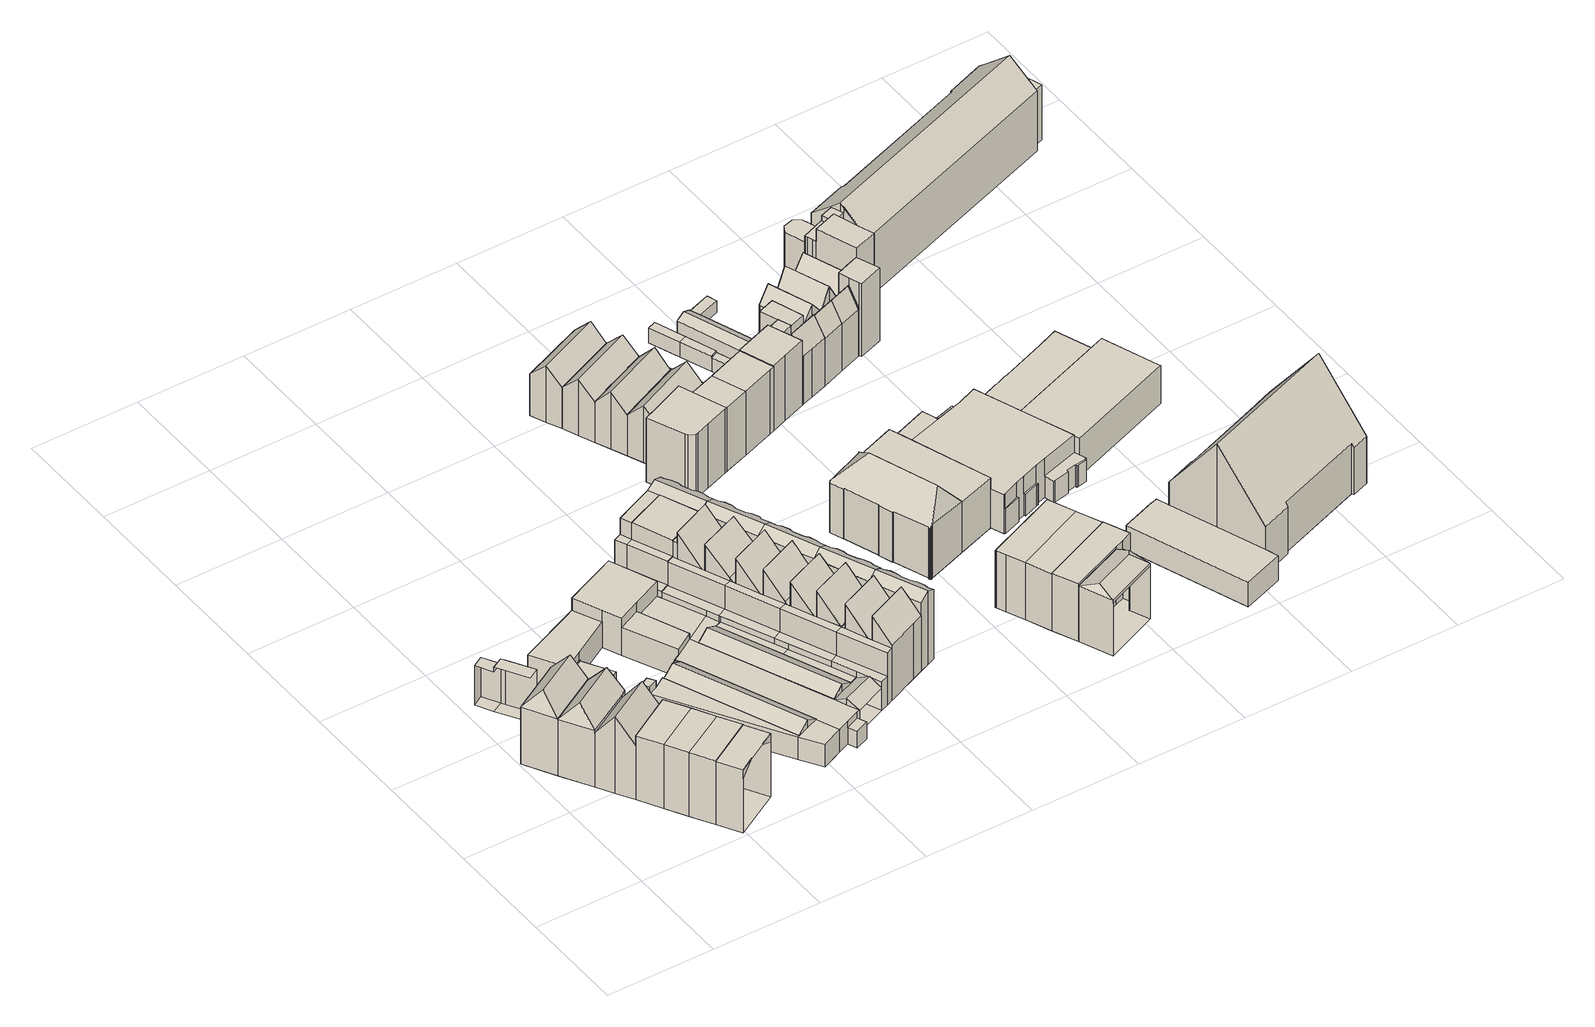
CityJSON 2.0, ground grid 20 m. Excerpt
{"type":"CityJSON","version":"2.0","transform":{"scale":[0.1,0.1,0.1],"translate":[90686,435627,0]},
"CityObjects":{
"building1":{"type":"Building","attributes":{"TerrainHeight":0.46,"bron_tex":"UltraCAM-X 10cm juni 2008","voll_tex":"complete","bron_geo":"Lidar 15-30 punten - nov. 2008","status":"1"},"geometry":[{"type":"MultiSurface","lod":"2","boundaries":[[[0,1,2]],[[2,1,3,4]],[[0,2,4,5]],[[6,7,8,9]],[[1,0,6,9]],[[4,3,10,11]],[[3,1,12,13]],[[0,5,7,6]],[[5,4,11,14]]]}]},
"building2":{"type":"Building","attributes":{"TerrainHeight":0.76,"bron_tex":"UltraCAM-X 10cm juni 2008","voll_tex":"complete","bron_geo":"Lidar 15-30 punten - nov. 2008","status":"1"},"geometry":[{"type":"MultiSurface","lod":"2","boundaries":[[[12,15,16]],[[16,15,17,18,19]],[[12,16,19,13]],[[9,8,20,21,22]],[[15,12,9,22]],[[19,18,20,23]],[[18,17,24,25]],[[17,15,26,27]],[[13,19,23,8]]]}]},
"building3":{"type":"Building","attributes":{"TerrainHeight":0.38,"bron_tex":"UltraCAM-X 10cm juni 2008","voll_tex":"complete","bron_geo":"Lidar 15-30 punten - nov. 2008","status":"1"},"geometry":[{"type":"MultiSurface","lod":"2","boundaries":[[[28,29,30,31]],[[32,33,34,35]],[[28,31,33,32]],[[31,30,34,33]]]}]},
"building4":{"type":"Building","attributes":{"TerrainHeight":0.98,"bron_tex":"UltraCAM-X 10cm juni 2008","voll_tex":"complete","bron_geo":"Lidar 15-30 punten - nov. 2008","status":"1"},"geometry":[{"type":"MultiSurface","lod":"2","boundaries":[[[36,37,38,39]],[[26,36,39,27]],[[22,21,40,41]],[[39,38,42,43]],[[37,36,44,41]],[[27,39,43,24]],[[36,26,22,44]]]}]},
"building5":{"type":"Building","attributes":{"TerrainHeight":0.38,"bron_tex":"UltraCAM-X 10cm juni 2008","voll_tex":"complete","bron_geo":"Lidar 15-30 punten - nov. 2008","status":"1"},"geometry":[{"type":"MultiSurface","lod":"2","boundaries":[[[45,46,47,48,49,50]],[[34,51,52,53,54,35]],[[45,50,30,29]],[[50,49,51,34]],[[49,48,52,51]]]}]},
"building6":{"type":"Building","attributes":{"TerrainHeight":0.86,"bron_tex":"UltraCAM-X 10cm juni 2008","voll_tex":"complete","bron_geo":"Lidar 15-30 punten - nov. 2008","status":"1"},"geometry":[{"type":"MultiSurface","lod":"2","boundaries":[[[55,56,57,58]],[[41,40,59,60]],[[55,58,38,37]],[[58,57,61,42]],[[56,55,41,60]]]}]},
"building7":{"type":"Building","attributes":{"TerrainHeight":0.87,"bron_tex":"UltraCAM-X 10cm juni 2008","voll_tex":"complete","bron_geo":"Lidar 15-30 punten - nov. 2008","status":"1"},"geometry":[{"type":"MultiSurface","lod":"2","boundaries":[[[57,56,62,63,64]],[[60,59,65,66,67]],[[57,64,68,69]],[[64,63,66,65]],[[62,56,60,67]]]}]},
"building8":{"type":"Building","attributes":{"TerrainHeight":0.34,"bron_tex":"UltraCAM-X 10cm juni 2008","voll_tex":"complete","bron_geo":"Lidar 15-30 punten - nov. 2008","status":"1"},"geometry":[{"type":"MultiSurface","lod":"2","boundaries":[[[14,10,70,71]],[[7,72,73,8]],[[14,71,72,7]],[[71,70,73,72]],[[70,10,8,73]]]}]},
"building9":{"type":"Building","attributes":{"TerrainHeight":0.81,"bron_tex":"UltraCAM-X 10cm juni 2008","voll_tex":"complete","bron_geo":"Lidar 15-30 punten - nov. 2008","status":"1"},"geometry":[{"type":"MultiSurface","lod":"2","boundaries":[[[63,62,74,75]],[[67,66,76,77]],[[63,75,76,66]],[[75,74,78,79]],[[74,62,67,77]]]}]},
"building10":{"type":"Building","attributes":{"TerrainHeight":0.92,"bron_tex":"UltraCAM-X 10cm juni 2008","voll_tex":"complete","bron_geo":"Lidar 15-30 punten - nov. 2008","status":"1"},"geometry":[{"type":"MultiSurface","lod":"2","boundaries":[[[79,78,80,81]],[[77,76,82,83]],[[79,81,82,76]],[[81,84,85]],[[86,80,87]],[[80,78,77,83]]]}]},
"building11":{"type":"Building","attributes":{"TerrainHeight":0.87,"bron_tex":"UltraCAM-X 10cm juni 2008","voll_tex":"complete","bron_geo":"Lidar 15-30 punten - nov. 2008","status":"1"},"geometry":[{"type":"MultiSurface","lod":"2","boundaries":[[[24,42,88,25]],[[20,89,40,21]],[[25,88,89,20]]]}]},
"building12":{"type":"Building","attributes":{"TerrainHeight":0.89,"bron_tex":"UltraCAM-X 10cm juni 2008","voll_tex":"complete","bron_geo":"Lidar 15-30 punten - nov. 2008","status":"1"},"geometry":[{"type":"MultiSurface","lod":"2","boundaries":[[[88,42,61,90]],[[89,91,59,40]],[[88,90,91,89]],[[90,61,69,92]]]}]},
"building13":{"type":"Building","attributes":{"TerrainHeight":0.89,"bron_tex":"UltraCAM-X 10cm juni 2008","voll_tex":"complete","bron_geo":"Lidar 15-30 punten - nov. 2008","status":"1"},"geometry":[{"type":"MultiSurface","lod":"2","boundaries":[[[69,68,93,94,92]],[[91,95,96,65,59]],[[92,94,95,91]],[[94,93,97,98]],[[93,68,65,96]]]}]},
"building14":{"type":"Building","attributes":{"TerrainHeight":0.76,"bron_tex":"UltraCAM-X 10cm juni 2008","voll_tex":"complete","bron_geo":"Lidar 15-30 punten - nov. 2008","status":"1"},"geometry":[{"type":"MultiSurface","lod":"2","boundaries":[[[98,97,99,100,101]],[[95,102,103,104,96]],[[98,101,102,95]],[[101,100,103,102]],[[100,99,104,103]],[[99,97,96,104]]]}]},
"building15":{"type":"Building","attributes":{"TerrainHeight":-0.8,"bron_tex":"UltraCAM-X 10cm juni 2008","voll_tex":"complete","bron_geo":"Lidar 15-30 punten - nov. 2008","status":"1"},"geometry":[{"type":"MultiSurface","lod":"2","boundaries":[[[105,106,107,108]],[[109,110,111,112]],[[105,108,110,109]],[[108,107,111,110]],[[107,106,112,111]]]}]},
"building16":{"type":"Building","attributes":{"TerrainHeight":-0.45,"bron_tex":"UltraCAM-X 10cm juni 2008","voll_tex":"complete","bron_geo":"Lidar 15-30 punten - nov. 2008","status":"1"},"geometry":[{"type":"MultiSurface","lod":"2","boundaries":[[[113,114,115,116]],[[117,118,119,120]],[[113,116,119,118]],[[116,115,120,119]],[[115,114,121,122]],[[114,113,118,117]]]}]},
"building17":{"type":"Building","attributes":{"TerrainHeight":-1.02,"bron_tex":"UltraCAM-X 10cm juni 2008","voll_tex":"complete","bron_geo":"Lidar 15-30 punten - nov. 2008","status":"1"},"geometry":[{"type":"MultiSurface","lod":"2","boundaries":[[[123,124,125,126,127]],[[128,129,130,131,132]],[[133,134,135,136,137]],[[138,139,140,141,142,143]],[[144,138,143,145,146]],[[147,148,149,150]],[[151,152,153,154,155,156,134,157,158,159,160]],[[161,162,163,164]],[[121,165,166,167,168,122]],[[169,128,132,170,171]],[[165,172,154,153,166]],[[173,133,137,174,175]],[[176,177,178,179]],[[180,181,177,176]],[[182,183,184,185]],[[186,187,183,182]],[[188,189,190,191]],[[192,193,194,195,196]],[[197,198,199,200,201]],[[202,203,204,205,206,207,208,117,120,209,210,211,109,112,212,213,214,215]],[[124,123,216,217]],[[123,127,218,216]],[[125,124,161,164]],[[130,129,175,174]],[[137,219,220]],[[135,134,205]],[[221,133,222]],[[146,145,214,223]],[[150,149,138,144]],[[149,148,160,159]],[[148,147,224,209]],[[151,160,209,218]],[[159,158,139,138]],[[157,225,173]],[[134,156,206,205]],[[156,155,226,227]],[[155,154,228,207]],[[152,151,127,126]],[[162,161,217,229]],[[122,168,229,120]],[[168,167,163,162]],[[165,121,117,230]],[[169,171,141,140]],[[154,172,208,228]],[[172,165,230,208]],[[231,137,220]],[[133,225,222]],[[182,185,126,125]],[[185,184,153,152]],[[184,183,232,153]],[[176,179,140,233]],[[179,234,128,169]],[[234,178,129,128]],[[178,177,235,175]],[[180,176,233,139]],[[177,181,173,235]],[[181,180,158,157]],[[186,182,164,163]],[[183,187,166,232]],[[187,186,167,166]],[[191,190,109,211]],[[190,189,106,105]],[[189,188,236,112]],[[192,196,237,212]],[[195,194,211,210]],[[194,193,188,191]],[[193,192,212,236]],[[197,201,213,237]],[[201,200,223,213]],[[200,238,144,146]],[[238,199,147,150]],[[199,198,210,224]],[[198,197,196,195]]]}]},
"building18":{"type":"Building","attributes":{"TerrainHeight":-0.42,"bron_tex":"UltraCAM-X 10cm juni 2008","voll_tex":"complete","bron_geo":"Lidar 15-30 punten - nov. 2008","status":"1"},"geometry":[{"type":"MultiSurface","lod":"2","boundaries":[[[226,239,240,227]],[[207,206,241,242]],[[227,240,241,206]],[[240,239,242,241]],[[239,226,207,242]]]}]},
"building19":{"type":"Building","attributes":{"TerrainHeight":-0.88,"bron_tex":"UltraCAM-X 10cm juni 2008","voll_tex":"complete","bron_geo":"Lidar 15-30 punten - nov. 2008","status":"1"},"geometry":[{"type":"MultiSurface","lod":"2","boundaries":[[[243,244,245,246]],[[247,248,249,250,251]],[[248,252,253,249]],[[254,255,256,257]],[[258,259,260,261]],[[262,263,264,265,266,267,268,269,270,271,272,273]],[[263,254,257,274,264]],[[275,276,277,214,213,278,279,280,281,282,283,284,285]],[[243,246,257,256]],[[246,286,257]],[[245,244,287,288]],[[244,243,249,253]],[[247,251,278,289]],[[251,250,290,278]],[[248,247,261,291]],[[253,252,292,293]],[[252,248,291,260]],[[255,254,294,290]],[[256,255,250,249]],[[258,261,289,213]],[[260,259,295,296]],[[259,258,213,214]],[[263,262,279,297]],[[262,273,280,279]],[[273,272,281,280]],[[272,271,282,281]],[[271,270,283,282]],[[270,269,284,283]],[[269,268,285,284]],[[268,267,275,285]],[[267,266,276,275]],[[266,265,277,276]],[[254,263,297,294]],[[274,245,264]],[[274,286,245]]]}]},
"building20":{"type":"Building","attributes":{"TerrainHeight":-0.84,"bron_tex":"UltraCAM-X 10cm juni 2008","voll_tex":"complete","bron_geo":"Lidar 15-30 punten - nov. 2008","status":"1"},"geometry":[{"type":"MultiSurface","lod":"2","boundaries":[[[288,287,298,299]],[[293,292,300,301,302,303]],[[296,295,304,305]],[[306,307,308,309]],[[265,264,310,311,312,313,314,315,316,317,318,319]],[[264,245,320,321,322,310]],[[323,324,325,326]],[[327,328,329,215,214,277,330,331,332,333,334,335]],[[298,287,293,303]],[[336,302,324]],[[300,292,296,305]],[[337,295,145,143]],[[304,337,143,142]],[[306,309,325,324]],[[309,338,321]],[[307,306,302,301]],[[265,319,330,277]],[[319,318,331,330]],[[318,317,332,331]],[[317,316,333,332]],[[316,315,334,333]],[[315,314,335,334]],[[314,313,327,335]],[[313,312,328,327]],[[312,311,329,328]],[[322,338,308]],[[321,339,325]],[[320,245,288,299]],[[323,326,299,298]],[[326,339,320]],[[336,323,303]]]}]},
"building21":{"type":"Building","attributes":{"TerrainHeight":-0.85,"bron_tex":"UltraCAM-X 10cm juni 2008","voll_tex":"complete","bron_geo":"Lidar 15-30 punten - nov. 2008","status":"1"},"geometry":[{"type":"MultiSurface","lod":"2","boundaries":[[[340,341,342,343]],[[301,300,344,345,346,347]],[[305,304,348,349]],[[308,307,350,351]],[[310,322,352,353,354,355]],[[311,310,355,356,357,358,359,360,361,362,363,364]],[[365,366,367,368]],[[369,370,202,215,329,371,372,373,374,375,376,377]],[[340,343,351,350]],[[343,378,352]],[[379,340,347]],[[380,347,350]],[[379,346,341]],[[344,300,305,349]],[[381,304,142,141]],[[348,381,171,170]],[[380,307,301]],[[354,382,367]],[[353,378,342]],[[352,322,308,351]],[[311,364,371,329]],[[364,363,372,371]],[[363,362,373,372]],[[362,361,374,373]],[[361,360,375,374]],[[360,359,376,375]],[[359,358,377,376]],[[358,357,369,377]],[[357,356,370,369]],[[365,368,342,341]],[[368,382,353]],[[367,366,383]],[[366,365,346,345]]]}]},
"building22":{"type":"Building","attributes":{"TerrainHeight":-0.84,"bron_tex":"UltraCAM-X 10cm juni 2008","voll_tex":"complete","bron_geo":"Lidar 15-30 punten - nov. 2008","status":"1"},"geometry":[{"type":"MultiSurface","lod":"2","boundaries":[[[384,385,386,387]],[[345,344,388,385,389,390]],[[391,392,393,394]],[[349,348,395,396]],[[356,355,397,398,399,400,401,402,403,404,405,406]],[[355,354,407,408,409,397]],[[383,366,410,411]],[[412,413,414,203,202,370,415,416,417,418,419,420]],[[391,394,411,410]],[[394,421,407]],[[422,391,390]],[[384,387,393,392]],[[387,423,408]],[[385,424,386]],[[425,384,389]],[[426,390,410]],[[422,389,392]],[[388,344,349,396]],[[427,348,170,132]],[[395,427,132,131]],[[356,406,415,370]],[[406,405,416,415]],[[405,404,417,416]],[[404,403,418,417]],[[403,402,419,418]],[[402,401,420,419]],[[401,400,412,420]],[[400,399,413,412]],[[399,398,414,413]],[[398,397,428]],[[409,423,386]],[[408,421,393]],[[407,354,383,411]],[[426,366,345]]]}]},
"building23":{"type":"Building","attributes":{"TerrainHeight":-0.81,"bron_tex":"UltraCAM-X 10cm juni 2008","voll_tex":"complete","bron_geo":"Lidar 15-30 punten - nov. 2008","status":"1"},"geometry":[{"type":"MultiSurface","lod":"2","boundaries":[[[429,430,431,432]],[[386,424,433,434]],[[385,388,435,436,437,438,439]],[[440,441,442,443,444]],[[396,395,445,446]],[[428,397,447,448,449,450,451,452,453,454,455,456]],[[397,409,457,458,459,447]],[[460,461,462,463,204,203,414,464,465,466,467,468]],[[429,432,434,433]],[[432,469,457]],[[470,429,439]],[[385,439,433,424]],[[470,438,430]],[[437,436,471,472]],[[436,435,473,471]],[[435,388,396,446]],[[440,444,431,430]],[[444,474,458]],[[443,442,475,476]],[[442,441,472,475]],[[441,440,438,437]],[[446,445,204,473]],[[477,395,131,130]],[[231,477,174]],[[445,219,136]],[[428,456,464,414]],[[456,455,465,464]],[[455,454,466,465]],[[454,453,467,466]],[[453,452,468,467]],[[452,451,460,468]],[[451,450,461,460]],[[450,449,462,461]],[[449,448,463,462]],[[448,447,478,463]],[[447,459,476,478]],[[459,474,443]],[[458,469,431]],[[457,409,386,434]]]}]},
"building24":{"type":"Building","attributes":{"TerrainHeight":-0.88,"bron_tex":"UltraCAM-X 10cm juni 2008","voll_tex":"complete","bron_geo":"Lidar 15-30 punten - nov. 2008","status":"1"},"geometry":[{"type":"MultiSurface","lod":"2","boundaries":[[[479,480,481,482,483,484,485,486,487,488,489]],[[487,486,490,491]],[[492,493,494,495,496,497,498,499,500,501,502,503]],[[479,489,503,502]],[[489,488,504,505]],[[488,487,493,492]],[[486,485,496,506]],[[485,484,497,496]],[[484,483,498,497]],[[483,482,499,498]],[[482,481,500,499]],[[481,480,501,500]],[[480,479,502,501]],[[487,491,494,493]],[[490,486,506,495]]]}]},
"building25":{"type":"Building","attributes":{"TerrainHeight":-1.01,"bron_tex":"UltraCAM-X 10cm juni 2008","voll_tex":"complete","bron_geo":"Lidar 15-30 punten - nov. 2008","status":"1"},"geometry":[{"type":"MultiSurface","lod":"2","boundaries":[[[507,508,509,510]],[[511,512,513,514]],[[515,516,511,514]],[[517,518,519,520]],[[508,507,518,521]],[[507,510,519,518]],[[514,513,509,522]],[[513,512,520,523]],[[512,511,524,520]],[[516,515,521,517]],[[515,514,522,508]],[[511,516,517,524]]]}]},
"building26":{"type":"Building","attributes":{"TerrainHeight":-0.99,"bron_tex":"UltraCAM-X 10cm juni 2008","voll_tex":"complete","bron_geo":"Lidar 15-30 punten - nov. 2008","status":"1"},"geometry":[{"type":"MultiSurface","lod":"2","boundaries":[[[512,525,526,513]],[[525,527,528,526]],[[510,509,529,530,531]],[[532,533,534]],[[520,519,535,536]],[[512,513,523,520]],[[513,526,537,509]],[[525,512,520,538]],[[526,528,529,537]],[[528,527,532,534]],[[527,525,538,536]],[[510,531,535,519]],[[534,533,530,529]]]}]},
"building27":{"type":"Building","attributes":{"TerrainHeight":-1.12,"bron_tex":"UltraCAM-X 10cm juni 2008","voll_tex":"complete","bron_geo":"Lidar 15-30 punten - nov. 2008","status":"1"},"geometry":[{"type":"MultiSurface","lod":"2","boundaries":[[[539,540,541]],[[542,543,544,545,546]],[[547,548,549,550]],[[549,551,541,550]],[[536,535,552,553]],[[539,541,551]],[[541,540,545,544]],[[540,539,551,554]],[[543,542,531,530]],[[542,546,552,535]],[[546,545,555,556]],[[548,547,533,532]],[[547,550,557,543]],[[549,548,536,558]],[[550,541,544,557]],[[551,549,558,553]]]}]},
"building28":{"type":"Building","attributes":{"TerrainHeight":-0.99,"bron_tex":"UltraCAM-X 10cm juni 2008","voll_tex":"complete","bron_geo":"Lidar 15-30 punten - nov. 2008","status":"1"},"geometry":[{"type":"MultiSurface","lod":"2","boundaries":[[[559,505,504,560,561,562,563]],[[554,551,559,563]],[[556,555,564,565,566]],[[553,552,567,568,569,570,492,503]],[[563,562,564,571]],[[562,561,569,572]],[[561,560,573,574]],[[560,504,492,570]],[[505,559,575,503]],[[554,563,571,555]],[[559,551,553,575]],[[556,566,567,552]],[[566,565,568,567]],[[565,564,572,568]]]}]},
"building29":{"type":"Building","attributes":{"TerrainHeight":-0.84,"bron_tex":"UltraCAM-X 10cm juni 2008","voll_tex":"complete","bron_geo":"Lidar 15-30 punten - nov. 2008","status":"1"},"geometry":[{"type":"MultiSurface","lod":"2","boundaries":[[[573,576,577,578,579,574]],[[569,568,580,581,582,570]],[[574,579,568,569]],[[579,578,580,568]],[[578,577,581,580]],[[577,576,582,581]],[[576,573,570,582]]]}]},
"building30":{"type":"Building","attributes":{"TerrainHeight":-0.98,"bron_tex":"UltraCAM-X 10cm juni 2008","voll_tex":"complete","bron_geo":"Lidar 15-30 punten - nov. 2008","status":"1"},"geometry":[{"type":"MultiSurface","lod":"2","boundaries":[[[491,490,583,584,585]],[[494,586,587,588,495]],[[491,585,586,494]],[[584,583,588,587]],[[583,490,495,588]]]}]},
"building31":{"type":"Building","attributes":{"TerrainHeight":-0.72,"bron_tex":"UltraCAM-X 10cm juni 2008","voll_tex":"complete","bron_geo":"Lidar 15-30 punten - nov. 2008","status":"1"},"geometry":[{"type":"MultiSurface","lod":"2","boundaries":[[[589,590,591,592,593,594]],[[595,596,597,598,599,600]],[[589,594,599,598]],[[594,593,600,599]],[[592,591,596,595]],[[591,590,597,596]],[[590,589,598,597]]]}]},
"building32":{"type":"Building","attributes":{"TerrainHeight":-0.88,"bron_tex":"UltraCAM-X 10cm juni 2008","voll_tex":"complete","bron_geo":"Lidar 15-30 punten - nov. 2008","status":"1"},"geometry":[{"type":"MultiSurface","lod":"2","boundaries":[[[601,602,603,604]],[[605,606,607,608,609]],[[607,610,611,608]],[[608,611,609]],[[606,610,607]],[[612,613,614,615,616,617]],[[602,601,613,618]],[[601,604,614,613]],[[604,603,615,614]],[[606,605,618,612]],[[605,609,603,602]],[[611,610,619,620]],[[609,611,616,615]],[[610,606,612,617]]]}]},
"building33":{"type":"Building","attributes":{"TerrainHeight":-0.8,"bron_tex":"UltraCAM-X 10cm juni 2008","voll_tex":"complete","bron_geo":"Lidar 15-30 punten - nov. 2008","status":"1"},"geometry":[{"type":"MultiSurface","lod":"2","boundaries":[[[593,592,621,622]],[[595,600,623,624]],[[593,622,623,600]],[[621,592,595,624]]]}]},
"building34":{"type":"Building","attributes":{"TerrainHeight":-0.89,"bron_tex":"UltraCAM-X 10cm juni 2008","voll_tex":"complete","bron_geo":"Lidar 15-30 punten - nov. 2008","status":"1"},"geometry":[{"type":"MultiSurface","lod":"2","boundaries":[[[625,626,627,628,629,630]],[[624,623,631,613,612]],[[626,625,622,621]],[[625,630,631,623]],[[630,629,613,631]],[[629,628,618,613]],[[628,627,612,618]],[[627,626,624,612]]]}]},
"building35":{"type":"Building","attributes":{"TerrainHeight":-1.08,"bron_tex":"UltraCAM-X 10cm juni 2008","voll_tex":"complete","bron_geo":"Lidar 15-30 punten - nov. 2008","status":"1"},"geometry":[{"type":"MultiSurface","lod":"2","boundaries":[[[632,633,634,635]],[[636,637,638,639]],[[640,641,642,643,644]],[[633,632,645,646]],[[632,635,640,644]],[[635,634,647,640]],[[634,633,639,638]],[[636,639,643,642]],[[638,637,641,647]],[[637,636,642,641]]]}]},
"building36":{"type":"Building","attributes":{"TerrainHeight":-1.11,"bron_tex":"UltraCAM-X 10cm juni 2008","voll_tex":"complete","bron_geo":"Lidar 15-30 punten - nov. 2008","status":"1"},"geometry":[{"type":"MultiSurface","lod":"2","boundaries":[[[648,649,650,651,652]],[[586,653,654,655,587]],[[648,652,653,586]],[[652,651,654,653]],[[651,650,655,654]],[[650,649,587,655]],[[649,648,585,584]]]}]},
"building37":{"type":"Building","attributes":{"TerrainHeight":-1.15,"bron_tex":"UltraCAM-X 10cm juni 2008","voll_tex":"complete","bron_geo":"Lidar 15-30 punten - nov. 2008","status":"1"},"geometry":[{"type":"MultiSurface","lod":"2","boundaries":[[[656,657,658,659]],[[660,661,662,663]],[[657,656,664,665]],[[656,659,661,660]],[[658,657,663,662]]]}]},
"building38":{"type":"Building","attributes":{"TerrainHeight":-1.15,"bron_tex":"UltraCAM-X 10cm juni 2008","voll_tex":"complete","bron_geo":"Lidar 15-30 punten - nov. 2008","status":"1"},"geometry":[{"type":"MultiSurface","lod":"2","boundaries":[[[659,658,666,667]],[[661,668,669,662]],[[659,667,668,661]],[[667,666,670,671]],[[666,658,662,669]]]}]},
"building39":{"type":"Building","attributes":{"TerrainHeight":-0.91,"bron_tex":"UltraCAM-X 10cm juni 2008","voll_tex":"complete","bron_geo":"Lidar 15-30 punten - nov. 2008","status":"1"},"geometry":[{"type":"MultiSurface","lod":"2","boundaries":[[[672,671,670,633]],[[646,645,673]],[[669,668,644,643]],[[671,672,674,668]],[[672,633,646,673]],[[633,670,669,643]],[[673,645,644,674]]]}]},
"building40":{"type":"Building","attributes":{"TerrainHeight":-0.22,"bron_tex":"UltraCAM-X 10cm juni 2008","voll_tex":"complete","bron_geo":"Lidar 15-30 punten - nov. 2008","status":"1"},"geometry":[{"type":"MultiSurface","lod":"2","boundaries":[[[675,676,677,678]],[[679,680,681,682]],[[675,678,680,679]],[[678,677,681,680]],[[677,676,682,681]],[[676,675,679,682]]]}]},
"building41":{"type":"Building","attributes":{"TerrainHeight":-1.02,"bron_tex":"UltraCAM-X 10cm juni 2008","voll_tex":"complete","bron_geo":"Lidar 15-30 punten - nov. 2008","status":"1"},"geometry":[{"type":"MultiSurface","lod":"2","boundaries":[[[683,684,685,686,687]],[[688,689,690,691]],[[692,693,694,695]],[[693,696,697,698,699,694]],[[700,701,702,703,654,653,704,705]],[[706,687,707,708]],[[683,706,708,709]],[[687,686,710,700]],[[686,685,711,695]],[[684,683,705,704]],[[688,691,704,653]],[[691,690,685,684]],[[690,689,692,711]],[[689,688,653,712]],[[695,694,713,714]],[[693,692,712,715]],[[694,699,716,713]],[[699,698,702,701]],[[698,697,703,702]],[[697,696,654,703]],[[696,693,715,654]]]}]},
"building42":{"type":"Building","attributes":{"TerrainHeight":-0.81,"bron_tex":"UltraCAM-X 10cm juni 2008","voll_tex":"complete","bron_geo":"Lidar 15-30 punten - nov. 2008","status":"1"},"geometry":[{"type":"MultiSurface","lod":"2","boundaries":[[[717,708,707,718,719,720,721]],[[722,709,708,717]],[[723,724,725,700,705,726,727]],[[717,721,727,728]],[[721,720,729,730]],[[720,719,724,723]],[[719,718,725,724]],[[722,717,728,726]],[[709,722,726,705]]]}]},
"building43":{"type":"Building","attributes":{"TerrainHeight":-0.82,"bron_tex":"UltraCAM-X 10cm juni 2008","voll_tex":"complete","bron_geo":"Lidar 15-30 punten - nov. 2008","status":"1"},"geometry":[{"type":"MultiSurface","lod":"2","boundaries":[[[730,729,731,732]],[[727,733,734,723]],[[730,732,733,727]],[[732,731,734,733]],[[731,729,723,734]]]}]},
"building44":{"type":"Building","attributes":{"TerrainHeight":-0.63,"bron_tex":"UltraCAM-X 10cm juni 2008","voll_tex":"complete","bron_geo":"Lidar 15-30 punten - nov. 2008","status":"1"},"geometry":[{"type":"MultiSurface","lod":"2","boundaries":[[[735,736,737,738,739,740,741,742,743,744,745,746,747]],[[748,749,750,751,752,753,754,755,756,757,758,759,760,761,762,763]],[[764,765,766,767]],[[762,761,768]],[[761,760,769,770,771,768]],[[772,773,774]],[[759,769,760]],[[775,776,777,778]],[[779,780,781,782,783]],[[780,784,785,786,787,788,789,790,791,792,793,794,781]],[[795,796,797,798,799,800,801,802,803,804,805]],[[806,807,808,809]],[[810,811,812,813]],[[814,815,816,817,818]],[[800,819,820,821,801]],[[822,823,824,825,826]],[[827,828,829,830,831,832,833,834,835,836,837,838,839,840,841,842,843,844,845,846,847,848,849,850,851,852,853,854,855,856,857,858,859,860,861,862,863,864,865,866,867,868,869,870,871,872,873,874,875,876,877,878,879,880,881,882,883,884,885,886,887]],[[775,778,828,827]],[[778,777,829,828]],[[779,783,887,886]],[[783,782,827,887]],[[782,781,776,775]],[[781,794,777,776]],[[794,793,830,829]],[[793,792,736,735]],[[792,791,888,822]],[[791,790,795,805]],[[790,789,856,855]],[[789,788,814,818]],[[788,787,861,860]],[[787,786,806,809]],[[786,785,865,864]],[[785,784,866,865]],[[804,803,844,843]],[[803,802,845,844]],[[802,801,846,845]],[[800,799,851,850]],[[799,798,852,851]],[[798,797,853,852]],[[797,796,854,853]],[[796,795,855,854]],[[809,808,862,861]],[[808,807,863,862]],[[807,806,864,863]],[[811,810,886,889]],[[810,890,780,779]],[[890,813,784,780]],[[813,812,891,866]],[[818,817,857,856]],[[817,816,858,857]],[[816,815,859,858]],[[815,814,860,859]],[[801,821,847,846]],[[821,820,848,847]],[[820,819,849,848]],[[819,800,850,849]],[[822,826,737,736]],[[826,825,841,892]],[[825,824,842,841]],[[824,823,843,842]],[[823,888,805,804]],[[748,763,881,880]],[[893,762,773]],[[759,764,767]],[[758,757,871,870]],[[757,756,872,871]],[[756,755,873,872]],[[755,754,874,873]],[[754,753,875,874]],[[753,752,876,875]],[[752,751,877,876]],[[751,750,878,877]],[[750,749,879,878]],[[749,748,880,879]],[[767,766,868,867]],[[766,765,869,868]],[[765,764,870,869]],[[762,768,884,883]],[[768,771,894,884]],[[771,770,889,894]],[[770,769,812,811]],[[772,774,882,881]],[[774,773,883,882]],[[893,772,763]],[[769,759,867,891]],[[735,747,831,830]],[[747,746,832,831]],[[746,745,833,832]],[[745,744,834,833]],[[744,743,835,834]],[[743,742,836,835]],[[742,741,837,836]],[[741,740,838,837]],[[740,739,839,838]],[[739,738,840,839]],[[738,737,892,840]]]}]},
"building45":{"type":"Building","attributes":{"TerrainHeight":-0.76,"bron_tex":"UltraCAM-X 10cm juni 2008","voll_tex":"complete","bron_geo":"Lidar 15-30 punten - nov. 2008","status":"1"},"geometry":[{"type":"MultiSurface","lod":"2","boundaries":[[[713,716,895,896]],[[714,713,896,897]],[[898,899,900,901]],[[899,902,903,904,900]],[[905,906,701,700,725]],[[899,898,905,907]],[[898,901,908,905]],[[901,900,909,897]],[[902,899,907,725]],[[900,904,714,909]],[[904,903,700,710]],[[903,902,718,707]],[[895,910,896]],[[895,716,701,906]],[[897,896,911]]]}]},
"building46":{"type":"Building","attributes":{"TerrainHeight":-0.73,"bron_tex":"UltraCAM-X 10cm juni 2008","voll_tex":"complete","bron_geo":"Lidar 15-30 punten - nov. 2008","status":"1"},"geometry":[{"type":"MultiSurface","lod":"2","boundaries":[[[896,910,912,913]],[[911,896,913,914]],[[915,916,917,918]],[[919,915,918,920]],[[921,922,906,905]],[[912,910,906,922]],[[916,915,923,905]],[[918,917,911,924]],[[917,916,905,908]],[[915,919,921,923]],[[919,920,925,921]],[[920,918,924,914]]]}]},
"building47":{"type":"Building","attributes":{"TerrainHeight":-0.74,"bron_tex":"UltraCAM-X 10cm juni 2008","voll_tex":"complete","bron_geo":"Lidar 15-30 punten - nov. 2008","status":"1"},"geometry":[{"type":"MultiSurface","lod":"2","boundaries":[[[926,927,928,929,930,931]],[[919,920,932,927,926]],[[933,934,935,936,937,938]],[[913,912,939,940]],[[941,913,940,942]],[[921,943,944,945,946,947,948,949,922]],[[950,938,928,927]],[[933,950,927,932]],[[938,937,946,945]],[[937,936,947,946]],[[936,935,948,947]],[[935,934,949,948]],[[951,933,942,940]],[[934,951,940,939]],[[939,912,922,949]],[[941,914,913]],[[926,931,943,952]],[[931,930,953,943]],[[930,929,944,953]],[[929,928,945,944]],[[919,926,952,921]],[[932,920,941,942]],[[920,919,921,925]]]}]},
"building48":{"type":"Building","attributes":{"TerrainHeight":-0.16,"bron_tex":"UltraCAM-X 10cm juni 2008","voll_tex":"complete","bron_geo":"Lidar 15-30 punten - nov. 2008","status":"1"},"geometry":[{"type":"MultiSurface","lod":"2","boundaries":[[[954,955,956,957,958,959,960,961]],[[962,963,964,965,966,967,968,969]],[[970,962,969,971,972,973,974,975]],[[976,977,978,979,980,981,982,983,984,985,986,987,988,989,990,991,992,993]],[[969,968,983,994]],[[968,967,984,983]],[[967,966,985,984]],[[966,965,986,985]],[[965,964,987,986]],[[964,963,988,987]],[[963,962,995,957]],[[970,975,978,977]],[[975,974,979,978]],[[974,973,980,979]],[[973,972,981,980]],[[972,971,982,981]],[[971,969,994,982]],[[962,970,958,995]],[[954,961,992,991]],[[961,960,993,992]],[[960,959,976,993]],[[959,958,977,976]],[[957,956,989,988]],[[956,955,990,989]],[[955,954,991,990]]]}]},
"building49":{"type":"Building","attributes":{"TerrainHeight":-0.49,"bron_tex":"UltraCAM-X 10cm juni 2008","voll_tex":"complete","bron_geo":"Lidar 15-30 punten - nov. 2008","status":"1"},"geometry":[{"type":"MultiSurface","lod":"2","boundaries":[[[996,997,998,999,1000,1001,1002]],[[1003,1004,1005,1006]],[[1007,1008,1009,1010]],[[1011,1012,1013,1014,1015,1016,1017]],[[1018,1019,1020,1021,1022]],[[1023,1024,1025,1026,1027,1028,1029,1030,1031,1032]],[[1025,1033,1034,1035,1036,1026]],[[1037,1038,1039,1040,1041,1042]],[[943,1043,1044,1045,1046,1047,1048,1049,1050,1051,1052,1053,1054,1055,1056,1057,1058,1059,1060,1061,1062,1063,1064,1065,1066,944]],[[1018,1022,1057,1056]],[[1022,1021,1058,1057]],[[1020,1019,1060,1059]],[[996,1002,1047,1046]],[[1002,1001,1048,1047]],[[1001,1000,1049,1048]],[[1000,999,1050,1049]],[[997,996,1046,1045]],[[1023,1032,1051,1050]],[[1032,1031,1052,1051]],[[1031,1030,1053,1052]],[[1030,1029,1054,1053]],[[1029,1028,1055,1054]],[[1028,1027,1056,1055]],[[1027,1026,1067,1018]],[[1025,1024,1010,1068]],[[1024,1023,999,998]],[[1026,1036,1019,1067]],[[1036,1035,1061,1060]],[[1035,1034,1062,1061]],[[1034,1033,1063,1062]],[[1069,1025,1068,1009]],[[1070,1069,1006]],[[1037,1042,1015,1014]],[[1042,1041,1004,1003]],[[1041,1040,1065,1064]],[[1040,1039,1066,1065]],[[1039,1038,944,1066]],[[1038,1037,953,944]],[[1070,1005,1033]],[[1005,1004,1064,1063]],[[1007,1010,998,1071]],[[1009,1008,1003,1006]],[[1008,1007,1016,1015]],[[1011,1017,1045,1044]],[[1017,1016,1071,997]],[[1014,1013,943,953]],[[1013,1012,1043,943]],[[1012,1011,1044,1043]]]}]}
},
"vertices":[
[3,340,116],[35,284,116],[31,318,153],[128,337,116],[113,365,153],[97,394,116],[3,340,0],[97,394,0],[128,337,0],[35,284,0],[128,337,77],[113,365,77],[35,284,115],[128,337,115],[97,394,77],
[67,229,115],[62,263,150],[151,277,115],[160,283,115],[145,310,150],[160,283,0],[151,277,0],[67,229,0],[145,310,0],[151,277,93],[160,283,93],[67,229,110],[151,277,110],
[24,499,80],[40,469,80],[60,480,80],[43,510,80],[24,499,0],[43,510,0],[60,480,0],[40,469,0],
[85,199,155],[103,168,110],[187,217,110],[169,247,155],[187,217,0],[103,168,0],[187,217,93],[169,247,93],[85,199,0],
[40,469,90],[44,462,90],[72,416,90],[92,427,90],[64,473,90],[60,480,90],[64,473,0],[92,427,0],[72,416,0],[44,462,0],
[103,168,130],[127,126,130],[212,175,130],[187,217,130],[212,175,0],[127,126,0],[212,175,93],
[149,88,130],[234,136,130],[220,161,130],[220,161,0],[234,136,0],[149,88,0],[220,161,52],[212,175,52],
[142,345,77],[109,400,77],[109,400,0],[142,345,0],
[172,48,130],[257,97,130],[257,97,0],[172,48,0],[172,48,129],[257,97,129],
[196,7,129],[281,56,129],[281,56,0],[196,7,0],[254,41,129],[281,56,111],[223,23,129],[196,7,111],
[196,222,93],[196,222,0],
[221,180,93],[221,180,0],[221,180,52],
[240,172,52],[231,186,52],[231,186,0],[240,172,0],[240,172,23],[231,186,23],
[244,166,23],[275,185,23],[263,204,23],[263,204,0],[275,185,0],[244,166,0],
[196,460,35],[162,441,35],[195,387,35],[228,407,35],[196,460,0],[228,407,0],[195,387,0],[162,441,0],
[226,334,60],[234,322,60],[251,330,60],[242,343,60],[234,322,0],[226,334,0],[242,343,0],[251,330,0],[234,322,46],[251,330,46],
[296,358,44],[292,356,44],[296,350,44],[317,359,44],[313,369,44],[460,285,46],[508,169,46],[523,175,46],[505,218,46],[473,290,46],[473,128,59],[483,107,46],[483,107,45],[542,132,45],[533,153,59],[360,398,45],[367,382,45],[411,400,45],[423,405,45],[422,408,45],[413,430,45],[322,488,45],[380,505,45],[377,513,45],[281,469,57],[324,375,57],[360,398,57],[322,488,57],[313,369,46],[317,359,46],[414,126,46],[431,85,46],[452,94,46],[477,105,46],[464,150,46],[367,382,46],[360,398,46],[324,375,46],[292,356,23],[273,344,23],[274,341,23],[296,350,23],[367,107,46],[370,108,46],[274,341,46],[273,344,46],[411,400,46],[463,314,46],[423,405,46],[392,68,46],[464,150,45],[523,175,45],[508,169,45],[389,391,61],[486,160,61],[508,169,47],[411,400,47],[367,382,47],[464,150,47],[296,350,61],[392,117,61],[414,126,47],[317,359,47],[274,341,47],[370,108,47],[161,441,37],[162,441,37],[196,460,37],[195,461,37],[125,501,52],[161,441,52],[195,461,52],[266,502,52],[243,552,52],[243,552,77],[266,502,76],[281,469,75],[377,513,75],[341,595,77],[463,314,0],[505,218,0],[542,132,0],[483,107,0],[477,105,0],[452,94,0],[392,68,0],[324,375,0],[266,502,0],[195,461,0],[125,501,0],[341,595,0],[380,505,0],[422,408,0],[296,358,0],[292,356,0],[313,369,0],[533,152,58],[533,153,58],[482,108,46],[473,128,46],[377,513,0],[281,469,0],[465,149,46],[452,94,34],[477,105,34],[431,85,0],[273,344,0],[367,107,0],[532,155,58],[392,117,46],[389,391,45],[460,285,47],[486,160,45],[161,441,0],[243,552,0],[322,488,75],
[459,78,34],[484,88,34],[484,88,0],[459,78,0],
[380,588,141],[410,518,139],[484,550,139],[454,619,141],[357,602,107],[366,582,107],[380,588,107],[372,608,107],[360,603,107],[396,512,107],[410,518,107],[445,640,140],[372,608,140],[380,588,140],[454,619,140],[341,595,59],[380,505,59],[396,512,59],[357,602,59],[480,655,140],[463,647,149],[502,558,149],[518,565,140],[514,574,140],[515,584,138],[510,597,138],[502,603,140],[495,620,140],[496,630,138],[490,643,138],[482,649,140],[484,550,140],[515,584,0],[514,574,0],[518,565,0],[360,603,0],[480,655,0],[482,649,0],[490,643,0],[496,630,0],[495,620,0],[502,603,0],[510,597,0],[472,577,140],[410,518,138],[484,550,138],[357,602,0],[372,608,0],[366,582,59],[396,512,106],[410,518,106],[445,640,0],[380,505,58],[396,512,58],[463,647,0],
[413,510,138],[487,542,138],[438,415,106],[451,420,106],[433,463,106],[413,510,106],[422,408,58],[438,415,58],[433,463,159],[451,420,113],[526,453,114],[508,494,159],[544,461,149],[560,468,140],[553,483,140],[555,492,138],[549,505,138],[542,510,140],[534,527,140],[535,538,138],[530,551,138],[522,557,140],[487,542,139],[508,494,139],[526,453,139],[413,510,160],[433,463,101],[508,494,101],[487,542,160],[555,492,0],[553,483,0],[560,468,0],[522,557,0],[530,551,0],[535,538,0],[534,527,0],[542,510,0],[549,505,0],[431,467,106],[413,430,58],[516,476,139],[494,525,139],
[455,410,157],[475,363,100],[551,395,100],[531,442,157],[478,321,106],[491,326,106],[475,363,106],[455,410,106],[463,314,58],[478,321,58],[455,410,102],[531,442,102],[531,442,139],[551,395,139],[567,359,139],[584,367,149],[600,374,140],[596,384,140],[596,394,138],[591,407,138],[584,412,140],[576,431,140],[577,440,138],[571,453,138],[564,458,140],[475,363,158],[491,326,111],[567,359,112],[551,395,158],[596,384,0],[600,374,0],[564,458,0],[571,453,0],[577,440,0],[576,431,0],[584,412,0],[591,407,0],[596,394,0],[537,427,139],[473,368,106],[454,414,106],[423,405,58],[557,381,139],[567,359,111],
[514,272,159],[532,230,106],[607,265,108],[590,304,159],[519,225,106],[514,272,106],[495,317,106],[495,317,155],[514,272,101],[590,304,101],[571,349,155],[505,218,58],[519,225,58],[625,273,149],[640,280,141],[635,292,141],[636,302,138],[630,315,138],[623,320,141],[615,338,140],[616,348,138],[611,360,138],[603,366,140],[571,349,139],[590,304,139],[607,265,139],[495,317,98],[571,349,98],[636,302,0],[635,292,0],[640,280,0],[603,366,0],[611,360,0],[616,348,0],[615,338,0],[623,320,0],[630,315,0],[577,336,139],[512,276,106],[597,289,139],[532,230,105],[532,231,106],[492,323,106],[473,290,58],[640,280,140],
[535,224,156],[554,177,97],[631,210,97],[611,256,156],[535,224,97],[611,256,97],[557,138,106],[568,143,106],[569,143,106],[554,177,106],[535,224,106],[554,177,155],[569,143,112],[626,168,112],[646,176,112],[631,210,155],[542,132,58],[557,138,58],[664,184,149],[679,190,141],[674,200,141],[675,210,138],[670,223,138],[662,229,140],[655,246,140],[655,256,138],[650,269,138],[642,275,140],[611,256,139],[631,210,139],[646,176,139],[670,223,0],[675,210,0],[674,200,0],[679,190,0],[642,275,0],[650,269,0],[655,256,0],[655,246,0],[662,229,0],[617,243,139],[551,184,106],[568,143,0],[569,143,0],[557,138,0],[637,197,139],[626,168,0],[646,176,0],[523,175,58],[664,184,0],
[548,796,130],[577,730,130],[579,725,130],[590,719,130],[595,721,130],[620,730,130],[662,745,130],[666,746,130],[643,807,130],[634,832,130],[582,810,130],[712,762,130],[690,823,130],[634,832,0],[643,807,0],[690,823,0],[712,762,0],[662,745,0],[620,730,0],[595,721,0],[590,719,0],[579,725,0],[577,730,0],[548,796,0],[582,810,0],[634,832,83],[582,810,85],[666,746,0],
[614,1084,77],[606,1080,77],[629,1026,77],[637,1029,77],[500,1003,115],[512,976,84],[629,1026,84],[618,1053,115],[606,1080,84],[488,1031,84],[488,1031,0],[614,1084,0],[637,1029,0],[512,976,0],[606,1080,0],[618,1053,77],[629,1026,0],[500,1003,0],
[523,948,115],[641,998,115],[535,920,84],[652,971,85],[652,971,77],[652,970,77],[661,974,77],[535,920,82],[652,970,83],[652,971,82],[661,974,0],[535,920,0],[641,998,77],[523,948,0],
[559,865,84],[676,915,86],[675,917,84],[661,974,78],[652,970,78],[675,917,78],[676,915,78],[685,919,78],[652,970,84],[535,920,83],[547,893,116],[664,944,116],[559,865,83],[685,919,0],[559,865,0],[676,915,85],[676,915,77],[685,919,77],[664,944,78],[547,893,0],
[571,837,115],[679,850,82],[681,852,83],[699,860,83],[687,889,115],[699,860,77],[706,863,77],[708,863,77],[708,863,0],[706,863,0],[681,852,0],[679,850,0],[687,889,77],[699,860,0],[679,850,72],[681,852,72],[571,837,0],
[683,840,72],[710,851,72],[706,862,72],[706,863,72],[706,862,0],[710,851,0],[683,840,0],
[773,784,130],[782,787,130],[760,849,130],[760,849,0],[782,787,0],[773,784,0],
[828,239,116],[829,237,116],[836,220,116],[850,189,116],[985,247,116],[964,296,116],[850,189,0],[836,220,0],[829,237,0],[828,239,0],[964,296,0],[985,247,0],
[1005,146,101],[988,139,101],[997,116,101],[1015,123,101],[988,139,113],[889,98,113],[912,73,125],[989,105,125],[997,116,122],[914,39,113],[1012,81,113],[889,98,0],[1005,146,0],[1015,123,0],[997,116,0],[1012,81,0],[914,39,0],[988,139,0],[914,39,108],[1012,81,108],
[869,143,116],[1005,201,116],[1005,201,0],[869,143,0],
[1005,201,117],[869,143,117],[889,98,117],[988,139,117],[1005,146,117],[1025,155,117],[1025,155,0],
[818,910,28],[803,904,28],[808,892,28],[822,898,28],[748,881,25],[753,868,25],[808,892,25],[803,904,25],[822,898,0],[753,868,0],[748,881,0],[803,904,0],[818,910,0],[818,910,26],[803,904,26],[808,892,0],
[760,849,132],[782,787,132],[811,798,132],[853,813,132],[830,874,132],[830,874,0],[853,813,0],[811,798,0],
[755,1078,31],[740,1072,31],[761,1017,31],[775,1023,31],[755,1078,0],[775,1023,0],[761,1017,0],[740,1072,0],[755,1078,30],[740,1072,30],
[782,960,31],[796,967,31],[796,967,0],[782,960,0],[782,960,28],[796,967,28],
[817,911,28],[817,911,26],[817,911,0],
[1007,313,23],[1025,268,23],[1042,275,23],[1024,320,23],[1007,313,0],[1024,320,0],[1042,275,0],[1025,268,0],
[843,916,124],[855,883,124],[864,860,124],[894,870,124],[874,927,124],[830,874,125],[839,851,125],[864,860,125],[855,883,125],[839,851,98],[846,832,136],[901,851,136],[894,870,98],[853,813,98],[857,814,98],[877,821,98],[908,832,98],[874,927,0],[908,832,0],[877,821,0],[857,814,0],[855,883,0],[843,916,0],[859,922,124],[874,927,27],[859,922,34],[843,916,26],[894,870,0],[864,860,98],[839,851,0],[901,851,134],[894,870,96],[846,832,0],[908,832,96],
[805,1071,34],[866,951,26],[863,960,26],[827,1059,26],[819,1076,27],[789,1066,26],[827,1059,0],[863,960,0],[866,951,0],[789,1066,0],[819,1076,0],[805,1071,0],[827,1059,24],[819,1076,24],
[869,1074,24],[863,1092,24],[863,1092,0],[869,1074,0],
[1044,618,48],[1075,535,48],[1279,610,48],[1248,694,48],[1238,690,48],[1233,688,48],[1215,681,48],[1210,679,48],[1127,648,48],[1122,647,48],[1102,639,48],[1098,638,48],[1054,621,48],[716,534,101],[725,509,101],[726,509,102],[749,445,103],[748,445,102],[757,419,102],[758,420,103],[782,356,104],[781,355,103],[782,352,103],[783,352,104],[786,353,109],[815,381,156],[771,506,156],[720,535,106],[717,535,102],[783,352,105],[784,351,105],[786,352,105],[786,353,105],[789,559,112],[860,379,103],[795,563,103],[789,561,111],[717,535,103],[720,535,103],[720,537,103],[952,605,61],[957,589,61],[1008,604,61],[1005,621,61],[865,588,79],[874,564,79],[957,589,79],[952,605,79],[947,618,79],[930,403,79],[939,379,79],[942,380,79],[972,393,79],[990,399,79],[1021,410,79],[1041,417,79],[1111,438,79],[1075,535,79],[1044,618,79],[1008,604,79],[1041,417,44],[1045,397,44],[1048,398,44],[1077,404,44],[1077,408,44],[1095,412,44],[1115,415,44],[1119,416,44],[1116,424,44],[1115,428,44],[1111,438,44],[942,380,50],[942,378,50],[974,390,50],[972,393,50],[865,588,102],[795,563,102],[860,379,102],[930,403,102],[990,399,44],[991,396,44],[1019,406,44],[1022,407,44],[1021,410,44],[1096,408,44],[1100,409,44],[1116,412,44],[1075,535,77],[1115,428,77],[1319,504,77],[1317,507,77],[1279,610,77],[952,605,0],[1005,621,0],[1008,604,0],[1044,618,0],[1054,621,0],[1098,638,0],[1102,639,0],[1122,647,0],[1127,648,0],[1210,679,0],[1215,681,0],[1233,688,0],[1238,690,0],[1248,694,0],[1317,507,0],[1319,504,0],[1115,428,0],[1116,424,0],[1119,416,0],[1115,415,0],[1116,412,0],[1100,409,0],[1096,408,0],[1095,412,0],[1077,408,0],[1077,404,0],[1048,398,0],[1045,397,0],[1041,417,0],[1021,410,0],[1022,407,0],[1019,406,0],[991,396,0],[990,399,0],[972,393,0],[974,390,0],[942,378,0],[942,380,0],[939,379,0],[930,403,0],[786,353,0],[786,352,0],[784,351,0],[783,352,0],[782,352,0],[781,355,0],[782,356,0],[758,420,0],[757,419,0],[748,445,0],[749,445,0],[726,509,0],[725,509,0],[716,534,0],[717,535,0],[720,537,0],[720,535,0],[789,559,0],[789,560,0],[865,588,0],[947,618,0],[1111,438,77],[795,563,0],[874,564,102],[860,379,0],[1279,610,0],[718,535,103],[789,561,0],
[951,847,96],[944,866,134],[937,886,96],[909,966,102],[887,958,131],[916,878,131],[937,886,102],[866,951,102],[874,927,102],[894,870,102],[909,966,0],[951,847,0],[887,958,0],[937,886,0],[916,878,96],[951,847,95],[937,886,95],
[992,862,95],[985,881,134],[978,900,95],[929,973,137],[909,966,100],[937,886,99],[958,893,137],[949,981,99],[978,900,99],[949,981,0],[992,862,0],[929,973,0],[958,893,95],[978,900,0],
[974,989,132],[1003,909,132],[1025,917,102],[1027,918,99],[1000,991,99],[998,998,99],[981,901,102],[981,901,148],[994,863,148],[996,859,148],[1041,875,148],[1040,879,148],[1025,917,148],[994,863,95],[987,882,134],[978,900,96],[981,901,96],[998,998,0],[1027,918,0],[1025,917,0],[1040,879,0],[1041,875,0],[996,859,0],[994,863,0],[1003,909,148],[987,882,148],[974,989,0],[1000,991,0],
[1075,240,50],[1155,19,50],[1230,46,50],[1222,70,50],[1158,244,50],[1150,267,50],[1146,265,50],[1138,263,50],[1190,157,219],[1222,70,96],[1278,91,96],[1277,95,102],[1442,156,102],[1444,152,96],[1475,163,96],[1444,250,219],[1158,244,96],[1412,337,96],[1380,325,96],[1382,321,102],[1216,260,102],[1214,265,96],[1150,267,0],[1158,244,0],[1214,265,0],[1216,260,0],[1382,321,0],[1380,325,0],[1412,337,0],[1475,163,0],[1444,152,0],[1442,156,0],[1277,95,0],[1278,91,0],[1222,70,0],[1230,46,0],[1155,19,0],[1075,240,0],[1138,263,0],[1146,265,0],[1444,250,0],[1190,157,50],
[1002,1080,96],[1022,1023,96],[1059,1036,96],[1047,1074,96],[1041,1090,96],[1028,1099,96],[1010,1094,96],[1043,1006,131],[1055,970,131],[1079,978,131],[1067,1014,131],[1035,1028,151],[1043,1006,151],[1067,1014,151],[1059,1036,151],[993,1012,141],[995,1007,141],[998,998,141],[1000,991,141],[1043,1006,141],[1035,1028,141],[1022,1023,141],[1469,1208,112],[1498,1128,112],[1523,1136,112],[1496,1214,112],[1494,1217,112],[1047,1074,119],[1059,1036,153],[1065,1020,168],[1484,1168,168],[1469,1208,131],[1464,1223,118],[1392,1196,119],[1393,1191,123],[1123,1094,125],[1121,1100,119],[1079,978,130],[1082,969,122],[1502,1118,122],[1498,1128,131],[1000,991,166],[1027,918,166],[1069,932,166],[1058,961,166],[1055,970,166],[1043,1006,166],[995,1007,0],[993,1012,0],[1022,1023,0],[1002,1080,0],[1010,1094,0],[1028,1099,0],[1041,1090,0],[1047,1074,0],[1121,1100,0],[1123,1094,0],[1393,1191,0],[1392,1196,0],[1464,1223,0],[1469,1208,0],[1494,1217,0],[1496,1214,0],[1523,1136,0],[1498,1128,0],[1502,1118,0],[1082,969,0],[1079,978,0],[1055,970,0],[1058,961,0],[1069,932,0],[1484,1168,112],[1065,1020,151],[1067,1014,163],[1079,980,131],[1035,1028,96]
]}
